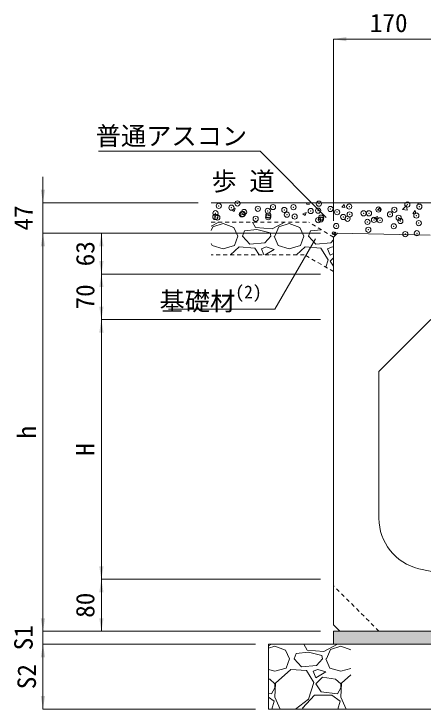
# Model space of a CAD drawing. Units: millimetres at full size; some dimension numbers follow another scale. Extents: x 6872 to 78201, y -34623 to -7860.
# Drawn here: x 22035 to 22665, y -13638 to -12568 of the extents above; entities that cross this region are included whole.
import ezdxf
from ezdxf.enums import TextEntityAlignment as Align

# ---------------------------------------------------------------- set-up
doc = ezdxf.new("R2010")
doc.units = ezdxf.units.MM
doc.header["$LTSCALE"] = 16
doc.header["$PDMODE"] = 32
doc.header["$PDSIZE"] = 8
doc.linetypes.add('USER1', pattern=[0.675, 0.375, -0.3])
for name, color, linetype, lineweight in [('0_2', 7, 'Continuous', 20), ('寸法引出', 7, 'Continuous', 9), ('寸法線', 7, 'Continuous', 9), ('本体', 7, 'USER1', 9), ('補助線', 8, 'Continuous', 13), ('ﾊｯﾁﾝｸﾞ', 7, 'Continuous', 5)]:
    doc.layers.add(name, color=color, linetype=linetype, lineweight=lineweight)
doc.styles.add('ＭＳ ゴシック', font='')
doc.styles.get('ＭＳ ゴシック').set_extended_font_data('MS Gothic')

# ---------------------------------------------------------------- blocks, each defined once
blk = doc.blocks.new('filled_arrow')
at = {"color": 0, "linetype": 'Continuous', "lineweight": -2}
blk.add_solid([(7.5, 1.25), (0, 0), (7.5, -1.25)], dxfattribs=at)

msp = doc.modelspace()

# ---------------------------------------------------------------- hatches: boundary and pattern name
at = {"layer": 'ﾊｯﾁﾝｸﾞ'}
msp.add_hatch(color=8, dxfattribs=at).paths.add_polyline_path([(23066.76, -13538.39), (23066.76, -13518.39), (22536.76, -13518.39), (22526.76, -13518.39), (22526.76, -13538.39)])

# ---------------------------------------------------------------- linework, layer by layer
at = {"layer": '0_2'}
for p, q in [((22699.26, -12858.39), (22338.58, -12858.39)), ((22532.76, -12905.5), (22526.76, -12911.39)), ((22526.76, -12911.39), (22526.76, -13508.39)), ((22532.76, -12905.5), (22675.76, -12908.27)), ((22596.76, -13118.39), (22676.76, -13038.39)), ((22596.76, -13344.35), (22596.76, -13118.39)), ((22536.76, -13518.39), (22526.76, -13508.39)), ((22526.76, -13518.39), (22526.76, -13538.39)), ((22426.76, -13538.39), (23166.76, -13538.39)), ((22426.76, -13538.39), (22426.76, -13638.39)), ((22426.76, -13638.39), (23166.76, -13638.39))]:
    msp.add_line(p, q, dxfattribs=at)
at = {"layer": '0_2', "linetype": 'USER1'}
for p, q in [((22338.58, -12888.39), (22488.89, -12888.39)), ((22526.76, -12911.39), (22488.89, -12888.39)), ((22481.73, -12938.39), (22338.58, -12938.39)), ((22526.76, -12964.39), (22481.73, -12938.39))]:
    msp.add_line(p, q, dxfattribs=at)
at = {"layer": '0_2'}
for centre, radius, start, end in [((22676.76, -13344.35), 80, 180, 256.65766), ((22796.76, -12838.39), 600, 256.65762, 283.34237)]:
    msp.add_arc(centre, radius, start, end, dxfattribs=at)
at = {"layer": '寸法引出'}
for p, q in [((22526.76, -12606.41), (22696.77, -12606.41)), ((22526.76, -12886.39), (22526.76, -12606.41)), ((22079.44, -12818.39), (22079.44, -12945.39)), ((22318.58, -12858.39), (22079.44, -12858.39)), ((22506.76, -12905.39), (22079.44, -12905.39)), ((22079.44, -12905.39), (22079.44, -13518.39)), ((22506.76, -12905.39), (22079.44, -12905.39)), ((22169.44, -12905.39), (22169.44, -12968.39)), ((22506.76, -12905.39), (22169.44, -12905.39)), ((22506.76, -12968.39), (22169.44, -12968.39)), ((22169.44, -12968.39), (22169.44, -13038.39)), ((22506.76, -12968.39), (22169.44, -12968.39)), ((22506.76, -13038.39), (22169.44, -13038.39)), ((22169.44, -13038.39), (22169.44, -13438.39)), ((22506.76, -13038.39), (22169.44, -13038.39)), ((22506.76, -13438.39), (22169.44, -13438.39)), ((22169.44, -13438.39), (22169.44, -13518.39)), ((22506.76, -13438.39), (22169.44, -13438.39)), ((22079.44, -13478.39), (22079.44, -13578.39)), ((22491.76, -13518.39), (22079.44, -13518.39)), ((22491.76, -13518.39), (22079.44, -13518.39)), ((22506.76, -13518.39), (22169.44, -13518.39)), ((22406.76, -13538.39), (22079.44, -13538.39)), ((22079.44, -13538.39), (22079.44, -13638.39)), ((22406.76, -13538.39), (22079.44, -13538.39)), ((22406.76, -13638.39), (22079.44, -13638.39))]:
    msp.add_line(p, q, dxfattribs=at)
at = {"layer": '寸法線'}
for points in [[(22515.72, -12880.91), (22413.78, -12778.97), (22164.75, -12778.97)], [(22498.83, -12914.12), (22436.35, -13022.34), (22272.98, -13022.34)]]:
    msp.add_lwpolyline(points, dxfattribs=at)
at = {"layer": '本体'}
msp.add_line((22596.76, -13518.39), (22526.76, -13448.39), dxfattribs=at)
at = {"layer": '本体', "linetype": 'Continuous'}
msp.add_line((22526.76, -13518.39), (23066.76, -13518.39), dxfattribs=at)
at = {"layer": '補助線'}
msp.add_circle((22526.76, -12905.39), 2, dxfattribs=at)
at = {"layer": 'ﾊｯﾁﾝｸﾞ'}
for p, q in [((22485.02, -12860.52), (22486.81, -12858.39)), ((22485.02, -12860.52), (22489.58, -12860.92)), ((22489.52, -12860.93), (22489.05, -12858.39)), ((22539.68, -12865.3), (22543.35, -12860.92)), ((22544.17, -12865.71), (22543.29, -12860.93)), ((22655.4, -12858.39), (22656.89, -12859.39)), ((22656.89, -12859.39), (22657.22, -12858.39)), ((22370.05, -12869.2), (22373.84, -12871.76)), ((22370.06, -12869.19), (22375.39, -12867.14)), ((22373.84, -12871.76), (22375.39, -12867.16)), ((22539.68, -12865.3), (22544.23, -12865.7)), ((22594.33, -12870.08), (22598.01, -12865.7)), ((22594.33, -12870.08), (22598.89, -12870.48)), ((22598.83, -12870.49), (22597.95, -12865.72)), ((22633.23, -12868.65), (22640, -12869.7)), ((22633.24, -12868.67), (22639.17, -12862.48)), ((22640, -12869.72), (22639.16, -12862.48)), ((22648.99, -12874.86), (22652.66, -12870.49)), ((22653.49, -12875.27), (22652.6, -12870.5)), ((22479.56, -12875.31), (22483.35, -12877.86)), ((22479.57, -12875.29), (22484.9, -12873.25)), ((22483.35, -12877.86), (22484.9, -12873.26)), ((22589.07, -12881.41), (22592.86, -12883.97)), ((22589.08, -12881.4), (22594.41, -12879.35)), ((22592.86, -12883.97), (22594.41, -12879.36)), ((22648.99, -12874.87), (22653.54, -12875.26)), ((22350.47, -12888.39), (22338.58, -12894.61)), ((22340.88, -12895.68), (22357.14, -12890.6)), ((22357.14, -12890.6), (22373.39, -12896.7)), ((22406.92, -12896.7), (22402.07, -12888.39)), ((22452.07, -12888.39), (22432.32, -12898.73)), ((22442.48, -12895.68), (22458.74, -12890.6)), ((22458.74, -12890.6), (22474.99, -12896.7)), ((22338.58, -12901.05), (22340.88, -12895.68)), ((22373.39, -12896.7), (22379.49, -12909.91)), ((22386.6, -12909.91), (22389.65, -12901.78)), ((22408.95, -12899.75), (22389.65, -12901.78)), ((22432.32, -12898.73), (22406.92, -12896.7)), ((22429.27, -12904.83), (22408.95, -12899.75)), ((22436.39, -12909.91), (22442.48, -12895.68)), ((22474.99, -12896.7), (22481.09, -12909.91)), ((22488.2, -12909.91), (22491.25, -12901.78)), ((22508.03, -12900.01), (22491.25, -12901.78)), ((22525.05, -12905.97), (22530.39, -12903.93)), ((22528.84, -12908.54), (22530.38, -12903.94)), ((22374.41, -12924.13), (22379.49, -12909.91)), ((22397.78, -12922.1), (22386.6, -12909.91)), ((22430.29, -12909.91), (22421.15, -12920.07)), ((22430.29, -12909.91), (22429.27, -12904.83)), ((22435.37, -12909.91), (22441.47, -12924.13)), ((22476.01, -12924.13), (22481.09, -12909.91)), ((22499.38, -12922.1), (22488.2, -12909.91)), ((22525.05, -12905.99), (22528.84, -12908.54)), ((22338.58, -12921.14), (22339.87, -12924.13)), ((22339.87, -12924.13), (22357.14, -12929.21)), ((22357.14, -12929.21), (22374.41, -12924.13)), ((22421.15, -12920.07), (22397.78, -12922.1)), ((22441.47, -12924.13), (22458.74, -12929.21)), ((22458.74, -12929.21), (22476.01, -12924.13)), ((22522.75, -12920.07), (22499.38, -12922.1)), ((22526.76, -12915.6), (22522.75, -12920.07)), ((22381.52, -12926.16), (22368.13, -12938.39)), ((22405.91, -12928.19), (22381.52, -12926.16)), ((22412.13, -12938.39), (22405.91, -12928.19)), ((22423.18, -12926.16), (22416.07, -12929.21)), ((22416.07, -12929.21), (22419.74, -12938.39)), ((22421.77, -12938.39), (22435.37, -12930.23)), ((22435.37, -12930.23), (22423.18, -12926.16)), ((22483.12, -12926.16), (22469.73, -12938.39)), ((22507.51, -12928.19), (22483.12, -12926.16)), ((22518.68, -12946.48), (22507.51, -12928.19)), ((22524.78, -12926.16), (22517.67, -12929.21)), ((22517.67, -12929.21), (22521.73, -12939.37)), ((22526.76, -12926.82), (22524.78, -12926.16)), ((22430.29, -12938.35), (22430.26, -12938.39)), ((22430.5, -12938.39), (22430.29, -12938.35)), ((22515.11, -12957.66), (22518.68, -12946.48)), ((22521.73, -12939.37), (22526.76, -12936.35)), ((22526.76, -12943.48), (22521.73, -12948.51)), ((22521.73, -12948.51), (22526.76, -12956.06)), ((22431.56, -13538.55), (22426.76, -13541.07)), ((22426.76, -13544.69), (22436.64, -13541.6)), ((22431.61, -13538.39), (22431.56, -13538.55)), ((22436.64, -13541.6), (22452.9, -13547.7)), ((22462.58, -13538.39), (22466.1, -13538.55)), ((22466.1, -13538.55), (22466.32, -13538.39)), ((22486.42, -13547.7), (22480.99, -13538.39)), ((22533.16, -13538.55), (22511.82, -13549.73)), ((22521.98, -13546.68), (22538.24, -13541.6)), ((22533.21, -13538.39), (22533.16, -13538.55)), ((22538.24, -13541.6), (22553.28, -13547.24)), ((22452.9, -13547.7), (22458.99, -13560.91)), ((22466.1, -13560.91), (22469.15, -13552.78)), ((22488.46, -13550.75), (22469.15, -13552.78)), ((22511.82, -13549.73), (22486.42, -13547.7)), ((22508.78, -13555.83), (22488.46, -13550.75)), ((22509.79, -13560.91), (22508.78, -13555.83)), ((22515.89, -13560.91), (22521.98, -13546.68)), ((22453.91, -13575.13), (22458.99, -13560.91)), ((22477.28, -13573.1), (22466.1, -13560.91)), ((22509.79, -13560.91), (22500.65, -13571.07)), ((22514.87, -13560.91), (22520.97, -13575.13)), ((22426.76, -13577.3), (22436.64, -13580.21)), ((22436.64, -13580.21), (22453.91, -13575.13)), ((22461.02, -13577.16), (22437.66, -13598.5)), ((22485.41, -13579.19), (22461.02, -13577.16)), ((22500.65, -13571.07), (22477.28, -13573.1)), ((22502.68, -13577.16), (22495.57, -13580.21)), ((22514.87, -13581.23), (22502.68, -13577.16)), ((22520.97, -13575.13), (22538.24, -13580.21)), ((22538.24, -13580.21), (22553.28, -13575.79)), ((22496.58, -13597.48), (22485.41, -13579.19)), ((22495.57, -13580.21), (22499.63, -13590.37)), ((22499.63, -13590.37), (22514.87, -13581.23)), ((22509.79, -13589.35), (22499.63, -13599.51)), ((22530.11, -13592.4), (22509.79, -13589.35)), ((22553.28, -13585.69), (22539.26, -13598.5)), ((22428.51, -13592.4), (22426.76, -13592.14)), ((22436.64, -13599.51), (22428.51, -13592.4)), ((22437.66, -13598.5), (22436.64, -13619.83)), ((22436.64, -13605.61), (22436.64, -13599.51)), ((22488.46, -13622.88), (22496.58, -13597.48)), ((22499.63, -13599.51), (22507.76, -13611.71)), ((22538.24, -13599.51), (22530.11, -13592.4)), ((22539.26, -13598.5), (22538.24, -13619.83)), ((22538.24, -13605.61), (22538.24, -13599.51)), ((22431.56, -13614.75), (22436.64, -13605.61)), ((22533.16, -13614.75), (22538.24, -13605.61)), ((22426.76, -13614.18), (22431.56, -13614.75)), ((22426.76, -13619.79), (22435.62, -13625.93)), ((22436.64, -13619.83), (22444.45, -13638.39)), ((22479.31, -13637.11), (22497.6, -13616.79)), ((22497.6, -13616.79), (22524.02, -13616.79)), ((22507.76, -13611.71), (22533.16, -13614.75)), ((22524.02, -13616.79), (22537.22, -13625.93)), ((22538.24, -13619.83), (22546.05, -13638.39)), ((22435.62, -13625.93), (22432.07, -13638.39)), ((22468.39, -13638.39), (22488.46, -13622.88)), ((22537.22, -13625.93), (22533.67, -13638.39)), ((22480.06, -13638.39), (22479.31, -13637.11))]:
    msp.add_line(p, q, dxfattribs=at)
for p in [(22350.09, -12863.25), (22378.95, -12859.45), (22433.64, -12865.07), (22504.24, -12859.86), (22551.02, -12864.21), (22640.5, -12861.22), (22658.99, -12864.39), (22345.04, -12874.56), (22369.65, -12866.04), (22387.05, -12875.82), (22389.21, -12872.7), (22410.32, -12867.76), (22425.54, -12870.94), (22451, -12869.48), (22465.12, -12865.22), (22491.68, -12871.2), (22503.09, -12870.52), (22522.16, -12868.01), (22532.36, -12872.92), (22573.03, -12874.64), (22581.38, -12874.63), (22596.06, -12868.85), (22620.5, -12869.27), (22344.77, -12880.32), (22347.93, -12881.18), (22385.71, -12876.28), (22407.03, -12883.16), (22426.1, -12880.65), (22426.39, -12878), (22454.96, -12876.85), (22467.07, -12879.72), (22503.31, -12885.23), (22507.18, -12884.11), (22507.75, -12881.43), (22541.8, -12880.35), (22548.42, -12883.15), (22551.62, -12876.48), (22589.1, -12884.87), (22598.18, -12885.41), (22613.71, -12876.35), (22627.04, -12881.61), (22654.39, -12878.07), (22530.98, -12894.26), (22579.1, -12887.93), (22619.58, -12894.64), (22629.78, -12886.59), (22658.07, -12889.76), (22580.45, -12900), (22637.36, -12906.69), (22655.11, -12905.33)]:
    msp.add_point(p, dxfattribs=at)

# ---------------------------------------------------------------- block references
at = {"layer": '寸法引出', "xscale": 2.67, "yscale": 2.67}
msp.add_blockref('filled_arrow', (22526.76, -12606.41), dxfattribs=at)
for p, rotation in [((22079.44, -12858.39), 90), ((22079.44, -12905.39), 270), ((22079.44, -12905.39), 270), ((22169.44, -12905.39), 270), ((22169.44, -12968.39), 90), ((22169.44, -12968.39), 270), ((22169.44, -13038.39), 90), ((22169.44, -13038.39), 270), ((22169.44, -13438.39), 90), ((22169.44, -13438.39), 270), ((22079.44, -13518.39), 90), ((22079.44, -13518.39), 90), ((22169.44, -13518.39), 90), ((22079.44, -13538.39), 270), ((22079.44, -13538.39), 270), ((22079.44, -13638.39), 90)]:
    msp.add_blockref('filled_arrow', p, dxfattribs=dict(at, rotation=rotation))
at = {"layer": '寸法線', "xscale": 0.133, "yscale": 0.133}
for p, rotation in [((22515.72, -12880.91), 135), ((22498.83, -12914.12), 240)]:
    msp.add_blockref('filled_arrow', p, dxfattribs=dict(at, rotation=rotation))

# ---------------------------------------------------------------- texts
at = {"layer": '0_2', "style": 'ＭＳ ゴシック'}
msp.add_text('歩 道', height=28.48, dxfattribs=at).set_placement((22338.98, -12848.03), align=Align.BOTTOM_LEFT)
at = {"layer": '寸法引出', "style": 'ＭＳ ゴシック'}
msp.add_text('170', height=28.48, dxfattribs=at).set_placement((22611.77, -12581.41), align=Align.MIDDLE_CENTER)
for s, p in [('47', (22049.44, -12881.89)), ('63', (22144.44, -12936.89)), ('70', (22144.44, -13003.39)), ('h', (22054.44, -13211.89)), ('H', (22144.44, -13238.39)), ('80', (22144.44, -13478.39)), ('S1', (22049.44, -13528.39)), ('S2', (22054.44, -13588.39))]:
    msp.add_text(s, height=28.48, rotation=90, dxfattribs=at).set_placement(p, align=Align.MIDDLE_CENTER)
at = {"layer": '寸法線', "style": 'ＭＳ ゴシック'}
msp.add_text('普通アスコン', height=28.48, dxfattribs=at).set_placement((22393.78, -12741.3), align=Align.TOP_RIGHT)
for s, height, p in [('(2)', 19.94, (22375.56, -13011.86)), ('基礎材', 28.48, (22259.01, -13032.86))]:
    msp.add_text(s, height=height, dxfattribs=at).set_placement(p, align=Align.BOTTOM_LEFT)

doc.saveas('drawing.dxf')
